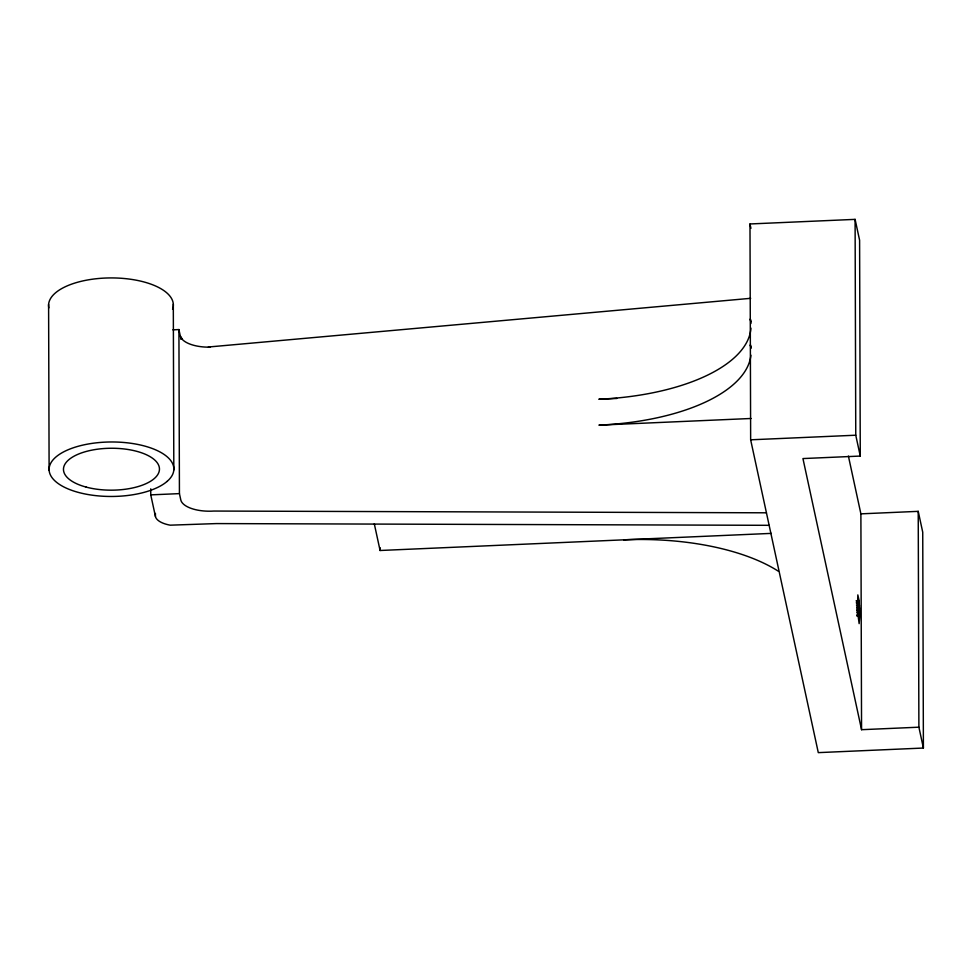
<?xml version="1.0" encoding="UTF-8"?>
<svg xmlns="http://www.w3.org/2000/svg" width="972" height="972" viewBox="0 0 972 972"><rect width="100%" height="100%" fill="white"/><g stroke="black" fill="none" stroke-linecap="round" stroke-linejoin="round"><path stroke-width="1.46" d="M859.868 615.738L859.139 623.635L857.377 610.501L857.826 594.9L859.114 600.647L859.868 615.738L856.891 615.871M750.676 298.319L207 347.138A28.82 12.587 -0.2 0 1 182.639 339.763L180.27 335.826M749.983 223.961L855.093 219.368L859.6 240.218L860.269 456.062L802.945 458.565L861.557 729.693L918.892 727.19L923.4 748.039L818.29 752.632L750.651 439.806L749.983 223.961L750.931 228.335M172.882 329.836L178.921 329.569L180.999 339.192M616.928 398.447L598.849 399.237A167.962 73.362 -0.2 0 0 750.943 328.135M751.077 418.482L598.922 425.141A167.962 73.362 -0.2 0 0 750.919 355.193M750.651 439.806L855.761 435.213L860.269 456.062M150.745 488.843L150.757 494.87L179.431 493.618L180.78 499.863A28.82 12.587 -0.2 0 0 213.706 511.053L766.434 512.803M848.398 456.062L860.888 513.848L918.224 511.345L922.732 532.194L923.4 748.039M374.305 523.835L380.076 550.492L771.355 533.385M856.125 600.781L859.114 600.647M856.271 602.263L859.248 602.13M856.405 603.855L859.394 603.721M856.526 605.532L859.515 605.398M856.624 607.257L859.613 607.123M856.721 609.019L859.71 608.897M856.794 610.793L859.77 610.659M856.842 612.542L859.831 612.409M856.879 614.243L859.856 614.11M856.891 615.64L859.868 615.507M181.302 339.179L182.129 339.179M208.397 347.138L210.122 347.15M769.144 525.317L216.416 523.58L170.221 525.172A24.154 10.558 -0.2 0 1 155.435 516.46L150.757 494.87M750.919 321.853L750.287 318.925A167.962 73.362 -0.2 0 1 750.943 323.53M750.992 347.757L750.36 344.829A167.962 73.362 -0.2 0 1 750.919 348.28M918.224 511.345L918.892 727.19M860.888 513.848L861.557 729.693M855.093 219.368L855.761 435.213M380.064 547.625L380.076 550.492M178.921 329.569L179.431 493.618M173.308 304.163L173.818 469.926M155.423 513.435L155.435 516.46M48.6 304.467L49.11 470.229M623.732 539.849A167.962 73.362 -0.2 0 1 778.438 571.269M48.843 307.893A62.39 27.252 -0.2 0 1 112.922 277.931A62.39 27.252 -0.2 0 1 172.566 309.29M167.038 481.456L165.155 482.963A62.39 27.252 -0.2 0 1 152.713 489.56L149.688 490.653A62.39 27.252 -0.2 0 1 51.552 476.96A62.39 27.252 -0.2 0 1 117.345 442.078A62.39 27.252 -0.2 0 1 167.038 481.456M86.168 487.094A47.992 20.959 -0.2 0 0 159.432 469.755A47.992 20.959 -0.2 0 0 88.792 450.801A47.992 20.959 -0.2 0 0 86.168 487.094"/></g></svg>
